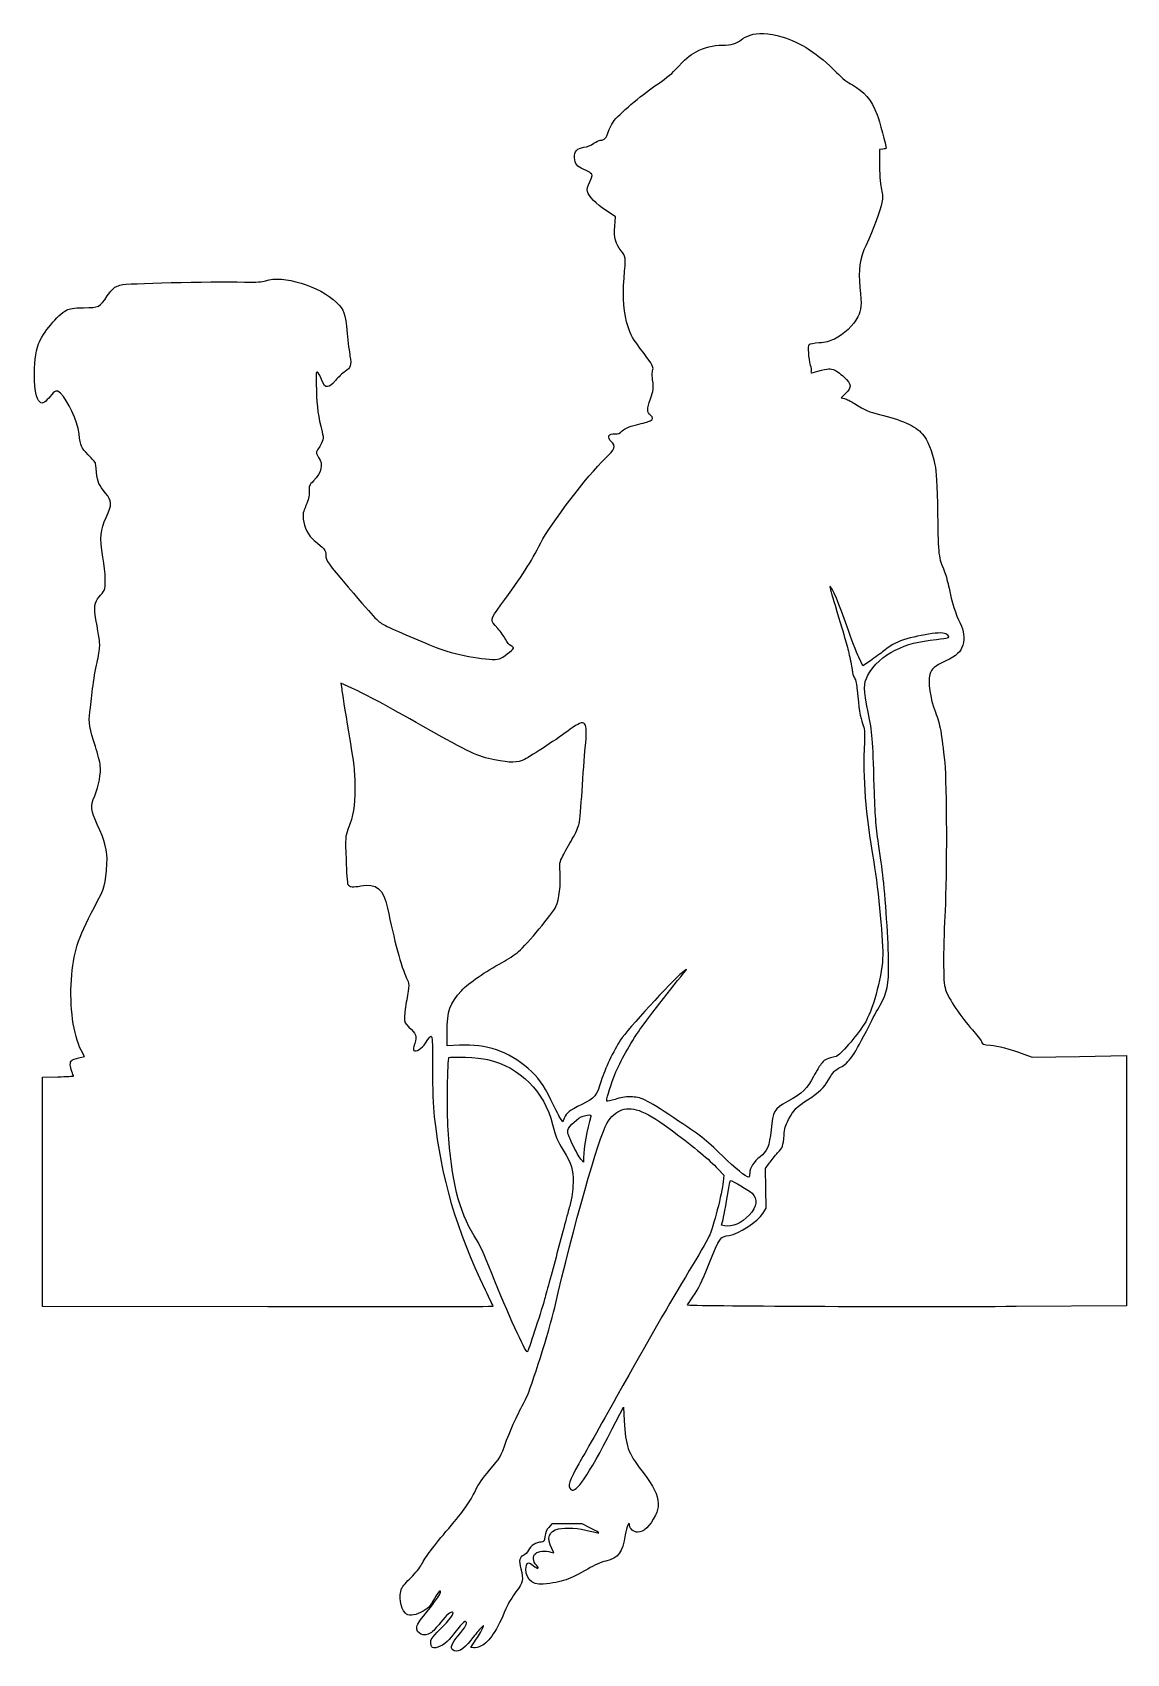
# Model space of a CAD drawing. Header units: centimetres. Extents: x -17.7 to 17.6, y -26.2 to 26.1.
import ezdxf

# ---------------------------------------------------------------- set-up
doc = ezdxf.new("R2010")
doc.units = ezdxf.units.CM
doc.header["$MEASUREMENT"] = 0
doc.layers.add('Layer 1', color=7, linetype='Continuous')

msp = doc.modelspace()

# ---------------------------------------------------------------- linework, layer by layer
at = {"layer": 'Layer 1'}
for points, knots in [([(5.48217, 26.05969), (5.38339, 26.02441), (5.24934, 25.95386), (5.18936, 25.90094), (5.18936, 25.90094), (5.04825, 25.78452), (4.87539, 25.73513), (4.58611, 25.73513), (4.58611, 25.73513), (4.29683, 25.73513), (4.0005, 25.65752), (3.73592, 25.51641), (3.73592, 25.51641), (3.52073, 25.40352), (3.39373, 25.29416), (3.06211, 24.93433), (3.06211, 24.93433), (2.93864, 24.79675), (2.69522, 24.60625), (2.40947, 24.41575), (2.40947, 24.41575), (1.95791, 24.11942), (1.2453, 23.50558), (1.0548, 23.24806), (1.0548, 23.24806), (0.99836, 23.17398), (0.93133, 23.02934), (0.89958, 22.92703), (0.89958, 22.92703), (0.84666, 22.73653), (0.77258, 22.66597), (0.64205, 22.66597), (0.64205, 22.66597), (0.60677, 22.66597), (0.51152, 22.62011), (0.43391, 22.56366), (0.43391, 22.56366), (0.34572, 22.50016), (0.22577, 22.4543), (0.10935, 22.43666), (0.10935, 22.43666), (-0.10584, 22.40844), (-0.19404, 22.30613), (-0.19051, 22.09447), (-0.19051, 22.09447), (-0.18345, 21.9075), (-0.10232, 21.80166), (0.09524, 21.72758), (0.09524, 21.72758), (0.18696, 21.69583), (0.29632, 21.63939), (0.3316, 21.60411), (0.3316, 21.60411), (0.39863, 21.54061), (0.39863, 21.53708), (0.30338, 21.32542), (0.30338, 21.32542), (0.23635, 21.17373), (0.21166, 21.082), (0.2293, 21.00792), (0.2293, 21.00792), (0.26458, 20.8527), (0.50447, 20.60575), (0.83255, 20.39056), (0.83255, 20.39056), (0.83255, 20.39056), (1.13241, 20.193), (1.13241, 20.193), (1.13241, 20.193), (1.13241, 20.193), (1.11124, 19.88608), (1.11124, 19.88608), (1.11124, 19.88608), (1.08302, 19.51214), (1.13593, 19.31811), (1.31938, 19.09233), (1.31938, 19.09233), (1.46755, 18.91241), (1.46755, 18.8983), (1.4111, 18.20686), (1.4111, 18.20686), (1.35818, 17.58597), (1.40052, 17.0568), (1.5381, 16.64053), (1.5381, 16.64053), (1.63688, 16.33714), (1.65099, 16.3195), (2.05668, 15.7727), (2.05668, 15.7727), (2.32479, 15.41287), (2.3636, 15.33878), (2.34243, 15.26117), (2.34243, 15.26117), (2.31068, 15.15181), (2.31068, 15.09536), (2.34596, 14.83431), (2.34596, 14.83431), (2.36713, 14.66498), (2.35654, 14.59089), (2.26129, 14.31573), (2.26129, 14.31573), (2.14487, 13.98059), (2.1484, 13.88181), (2.27187, 13.77951), (2.27187, 13.77951), (2.35301, 13.71248), (2.34243, 13.6384), (2.2507, 13.59959), (2.2507, 13.59959), (2.20484, 13.58195), (2.01081, 13.52551), (1.81678, 13.47612), (1.81678, 13.47612), (1.54161, 13.40556), (1.43931, 13.36323), (1.35464, 13.27856), (1.35464, 13.27856), (1.26645, 13.19389), (1.21706, 13.17273), (1.12181, 13.17978), (1.12181, 13.17978), (0.90309, 13.20095), (0.84664, 13.07747), (1.00539, 12.92931), (1.00539, 12.92931), (1.15708, 12.7882), (1.12533, 12.7), (0.80078, 12.38603), (0.80078, 12.38603), (0.22575, 11.83217), (-0.96311, 10.27289), (-1.27708, 9.66611), (-1.27708, 9.66611), (-1.60869, 9.02405), (-1.86622, 8.62189), (-2.56472, 7.66233), (-2.56472, 7.66233), (-2.93514, 7.15433), (-2.93161, 7.19666), (-2.6635, 6.8968), (-2.6635, 6.8968), (-2.57531, 6.79802), (-2.46594, 6.6428), (-2.42008, 6.55108), (-2.42008, 6.55108), (-2.37069, 6.4523), (-2.29308, 6.36411), (-2.24016, 6.33941), (-2.24016, 6.33941), (-2.18724, 6.31472), (-2.15197, 6.28297), (-2.15902, 6.26533), (-2.15902, 6.26533), (-2.18019, 6.20536), (-2.52238, 5.94077), (-2.60705, 5.91961), (-2.60705, 5.91961), (-2.90691, 5.842), (-3.93349, 6.01839), (-4.56849, 6.25475), (-4.56849, 6.25475), (-5.0271, 6.42761), (-6.03252, 6.858), (-6.29357, 6.99558), (-6.29357, 6.99558), (-6.5511, 7.12964), (-6.54404, 7.12258), (-7.49654, 8.23383), (-7.49654, 8.23383), (-8.15623, 8.99936), (-8.21973, 9.09461), (-8.21973, 9.26747), (-8.21973, 9.26747), (-8.21973, 9.41916), (-8.27617, 9.48972), (-8.60073, 9.74372), (-8.60073, 9.74372), (-8.77712, 9.88483), (-8.92176, 10.17411), (-8.94998, 10.43164), (-8.94998, 10.43164), (-8.96762, 10.59392), (-8.95351, 10.66095), (-8.86179, 10.86908), (-8.86179, 10.86908), (-8.77712, 11.06311), (-8.75243, 11.15836), (-8.75948, 11.31711), (-8.75948, 11.31711), (-8.76654, 11.50761), (-8.75948, 11.52172), (-8.61837, 11.66636), (-8.61837, 11.66636), (-8.35026, 11.938), (-8.29734, 12.192), (-8.45256, 12.4213), (-8.45256, 12.4213), (-8.54428, 12.55536), (-8.54428, 12.55888), (-8.48431, 12.66472), (-8.48431, 12.66472), (-8.28323, 12.99633), (-8.2797, 13.01397), (-8.3432, 13.25386), (-8.3432, 13.25386), (-8.46667, 13.73717), (-8.50548, 14.02997), (-8.52664, 14.60147), (-8.52664, 14.60147), (-8.54428, 15.10241), (-8.54075, 15.19414), (-8.49842, 15.18003), (-8.49842, 15.18003), (-8.4702, 15.17297), (-8.4067, 15.06361), (-8.35731, 14.93661), (-8.35731, 14.93661), (-8.27617, 14.732), (-8.255, 14.71083), (-8.16681, 14.71083), (-8.16681, 14.71083), (-8.08567, 14.71083), (-8.03275, 14.75316), (-7.90928, 14.90486), (-7.90928, 14.90486), (-7.82109, 15.01069), (-7.6835, 15.14122), (-7.59884, 15.19414), (-7.59884, 15.19414), (-7.4154, 15.31056), (-7.38717, 15.39522), (-7.44009, 15.69156), (-7.44009, 15.69156), (-7.46126, 15.8115), (-7.50359, 16.13959), (-7.53181, 16.42181), (-7.53181, 16.42181), (-7.60237, 17.12031), (-7.62, 17.17323), (-7.87753, 17.42723), (-7.87753, 17.42723), (-8.41728, 17.95287), (-9.62378, 18.32681), (-10.16353, 18.12926), (-10.16353, 18.12926), (-10.287, 18.08693), (-10.43164, 18.07634), (-10.84792, 18.0834), (-10.84792, 18.0834), (-11.98386, 18.10809), (-14.68967, 18.04459), (-14.83431, 17.99168), (-14.83431, 17.99168), (-14.87312, 17.97757), (-14.95073, 17.94935), (-15.00364, 17.93171), (-15.00364, 17.93171), (-15.06714, 17.90702), (-15.16592, 17.79765), (-15.27881, 17.63538), (-15.27881, 17.63538), (-15.52223, 17.27202), (-15.54692, 17.26144), (-16.04434, 17.25438), (-16.04434, 17.25438), (-16.38653, 17.24732), (-16.48178, 17.23321), (-16.5982, 17.17324), (-16.5982, 17.17324), (-16.88042, 17.02507), (-17.36373, 16.44299), (-17.49426, 16.08668), (-17.49426, 16.08668), (-17.69534, 15.55046), (-17.67418, 14.40746), (-17.45898, 14.21343), (-17.45898, 14.21343), (-17.39901, 14.16051), (-17.38842, 14.16051), (-17.30729, 14.2099), (-17.30729, 14.2099), (-17.2579, 14.24165), (-17.17676, 14.32632), (-17.12385, 14.39334), (-17.12385, 14.39334), (-16.97216, 14.5909), (-16.90866, 14.61206), (-16.78871, 14.49565), (-16.78871, 14.49565), (-16.54529, 14.26282), (-16.24896, 13.61371), (-16.18899, 13.18684), (-16.18899, 13.18684), (-16.13255, 12.75998), (-16.13255, 12.76351), (-15.89266, 12.50598), (-15.89266, 12.50598), (-15.76566, 12.37192), (-15.66335, 12.25551), (-15.66335, 12.25198), (-15.66335, 12.25198), (-15.66335, 12.24492), (-15.64571, 12.10734), (-15.62807, 11.94506), (-15.62807, 11.94506), (-15.58574, 11.60992), (-15.55399, 11.54289), (-15.33174, 11.27125), (-15.33174, 11.27125), (-15.12007, 11.01725), (-15.12007, 10.91142), (-15.3141, 10.48456), (-15.3141, 10.48456), (-15.5046, 10.07181), (-15.52224, 9.86367), (-15.41641, 9.20398), (-15.41641, 9.20398), (-15.32822, 8.65365), (-15.31763, 8.25501), (-15.38113, 8.12801), (-15.38113, 8.12801), (-15.40582, 8.08215), (-15.47991, 7.9869), (-15.53988, 7.91634), (-15.53988, 7.91634), (-15.69157, 7.74701), (-15.71627, 7.58473), (-15.64571, 7.19315), (-15.64571, 7.19315), (-15.53635, 6.57579), (-15.52224, 6.48759), (-15.52224, 6.32532), (-15.52224, 6.32532), (-15.52224, 6.23713), (-15.56105, 5.99724), (-15.60691, 5.79615), (-15.60691, 5.79615), (-15.6563, 5.59507), (-15.7198, 5.21759), (-15.75155, 4.95654), (-15.75155, 4.95654), (-15.77977, 4.69548), (-15.82211, 4.35682), (-15.83974, 4.20512), (-15.83974, 4.20512), (-15.8856, 3.86645), (-15.85032, 3.65126), (-15.66335, 3.08681), (-15.66335, 3.08681), (-15.58927, 2.86456), (-15.51518, 2.58587), (-15.5046, 2.46945), (-15.5046, 2.46945), (-15.47638, 2.21898), (-15.55046, 1.83092), (-15.68452, 1.49578), (-15.68452, 1.49578), (-15.82563, 1.15006), (-15.81505, 1.01953), (-15.59985, 0.57503), (-15.59985, 0.57503), (-15.34938, 0.05645), (-15.26471, -0.2928), (-15.28941, -0.68439), (-15.28941, -0.68439), (-15.33174, -1.38995), (-15.34585, -1.43228), (-15.6951, -2.09903), (-15.6951, -2.09903), (-16.24543, -3.15031), (-16.37243, -3.54895), (-16.43593, -4.445), (-16.43593, -4.445), (-16.49943, -5.29167), (-16.37243, -6.22653), (-16.12549, -6.70983), (-16.12549, -6.70983), (-16.12549, -6.70983), (-16.01613, -6.92502), (-16.01613, -6.92502), (-16.01613, -6.92502), (-16.01613, -6.92502), (-16.19957, -6.96735), (-16.19957, -6.96735), (-16.19957, -6.96735), (-16.29835, -6.98852), (-16.40418, -7.02027), (-16.42888, -7.04496), (-16.42888, -7.04496), (-16.48885, -7.09435), (-16.48885, -7.24604), (-16.42182, -7.40127), (-16.42182, -7.40127), (-16.3936, -7.47183), (-16.3689, -7.53885), (-16.3689, -7.54591), (-16.3689, -7.54591), (-16.3689, -7.55649), (-16.59468, -7.5706), (-16.86984, -7.57413), (-16.86984, -7.57413), (-16.86984, -7.57413), (-17.37431, -7.58471), (-17.37431, -7.58471), (-17.37431, -7.58471), (-17.37431, -7.58471), (-17.37431, -11.28888), (-17.37431, -11.28888), (-17.37431, -11.28888), (-17.37431, -11.28888), (-17.37431, -14.99305), (-17.37431, -14.99305), (-17.37431, -14.99305), (-17.37431, -14.99305), (-10.0965, -15.00363), (-10.0965, -15.00363), (-10.0965, -15.00363), (-6.096, -15.00716), (-2.82222, -15.00363), (-2.82222, -14.99305), (-2.82222, -14.99305), (-2.82222, -14.98247), (-2.93511, -14.74258), (-3.07269, -14.45683), (-3.07269, -14.45683), (-4.02166, -12.47069), (-4.49438, -10.86908), (-4.71663, -8.87236), (-4.71663, -8.87236), (-4.75896, -8.48078), (-4.7766, -8.02217), (-4.7766, -7.25664), (-4.7766, -7.25664), (-4.78013, -6.07483), (-4.76249, -6.14186), (-4.99885, -6.48406), (-4.99885, -6.48406), (-5.12232, -6.66398), (-5.31282, -6.78392), (-5.37279, -6.72395), (-5.37279, -6.72395), (-5.39748, -6.69926), (-5.39043, -6.6287), (-5.3481, -6.49464), (-5.3481, -6.49464), (-5.27402, -6.26533), (-5.30577, -6.1842), (-5.53507, -5.969), (-5.53507, -5.969), (-5.66913, -5.84553), (-5.67971, -5.82436), (-5.67971, -5.64444), (-5.67971, -5.64444), (-5.67971, -5.53861), (-5.64796, -5.28813), (-5.60915, -5.09058), (-5.60915, -5.09058), (-5.52096, -4.62844), (-5.52096, -4.56494), (-5.62326, -4.36386), (-5.62326, -4.36386), (-5.7679, -4.08164), (-6.02895, -3.11503), (-6.22651, -2.13078), (-6.22651, -2.13078), (-6.34998, -1.51342), (-6.5934, -1.30881), (-7.08729, -1.41111), (-7.08729, -1.41111), (-7.33071, -1.4605), (-7.46829, -1.44639), (-7.51062, -1.36172), (-7.51062, -1.36172), (-7.52826, -1.32997), (-7.55295, -0.97014), (-7.56706, -0.56444), (-7.56706, -0.56444), (-7.59175, 0.16581), (-7.59175, 0.17992), (-7.50709, 0.4057), (-7.50709, 0.4057), (-7.32365, 0.89253), (-7.28484, 1.12184), (-7.28484, 1.76389), (-7.28484, 1.76389), (-7.28837, 2.32481), (-7.29895, 2.44122), (-7.48592, 3.56306), (-7.48592, 3.56306), (-7.59528, 4.22275), (-7.69759, 4.84717), (-7.70817, 4.94948), (-7.70817, 4.94948), (-7.70817, 4.94948), (-7.73286, 5.13292), (-7.73286, 5.13292), (-7.73286, 5.13292), (-7.73286, 5.13292), (-7.38361, 4.97417), (-7.38361, 4.97417), (-7.38361, 4.97417), (-6.88267, 4.74134), (-6.29705, 4.42736), (-5.07997, 3.73945), (-5.07997, 3.73945), (-3.52775, 2.86103), (-3.34783, 2.77637), (-2.76928, 2.65995), (-2.76928, 2.65995), (-2.25775, 2.55412), (-2.02139, 2.55764), (-1.79914, 2.67406), (-1.79914, 2.67406), (-1.56983, 2.794), (-0.69847, 3.3655), (-0.32453, 3.6442), (-0.32453, 3.6442), (0.17994, 4.01814), (0.24344, 3.94053), (0.15878, 3.05153), (0.15878, 3.05153), (0.13056, 2.76931), (0.0847, 2.14489), (0.05295, 1.65806), (0.05295, 1.65806), (0.02473, 1.17475), (-0.01761, 0.6985), (-0.03877, 0.59973), (-0.03877, 0.59973), (-0.05641, 0.50095), (-0.15519, 0.28576), (-0.26102, 0.10584), (-0.26102, 0.10584), (-0.36685, -0.06702), (-0.50091, -0.31397), (-0.56441, -0.43744), (-0.56441, -0.43744), (-0.67377, -0.65969), (-0.6773, -0.67733), (-0.65613, -0.97013), (-0.65613, -0.97013), (-0.62438, -1.35819), (-0.68435, -1.85207), (-0.79019, -2.08138), (-0.79019, -2.08138), (-0.89602, -2.30363), (-1.71447, -3.29141), (-1.99669, -3.5313), (-1.99669, -3.5313), (-2.10958, -3.63008), (-2.34594, -3.78883), (-2.52233, -3.88055), (-2.52233, -3.88055), (-3.06561, -4.17336), (-3.60536, -4.54377), (-3.83819, -4.79424), (-3.83819, -4.79424), (-4.21566, -5.19641), (-4.30386, -5.45041), (-4.30386, -6.12774), (-4.30386, -6.12774), (-4.30386, -6.12774), (-4.30386, -6.57224), (-4.30386, -6.57224), (-4.30386, -6.57224), (-4.30386, -6.57224), (-3.90169, -6.5546), (-3.90169, -6.5546), (-3.90169, -6.5546), (-3.03386, -6.51227), (-2.32477, -6.75216), (-1.68625, -7.30954), (-1.68625, -7.30954), (-1.35111, -7.59882), (-1.19236, -7.81754), (-0.95247, -8.31496), (-0.95247, -8.31496), (-0.83958, -8.55485), (-0.70553, -8.81238), (-0.65966, -8.88999), (-0.65966, -8.88999), (-0.65966, -8.88999), (-0.57147, -9.02757), (-0.57147, -9.02757), (-0.57147, -9.02757), (-0.57147, -9.02757), (-0.51855, -8.90763), (-0.51855, -8.90763), (-0.51855, -8.90763), (-0.44799, -8.73477), (-0.3598, -8.66774), (0.04589, -8.46666), (0.04589, -8.46666), (0.47275, -8.25852), (0.51861, -8.20208), (0.67383, -7.70113), (0.67383, -7.70113), (0.78672, -7.33071), (1.07247, -6.73099), (1.29825, -6.38527), (1.29825, -6.38527), (1.52403, -6.03955), (2.92103, -4.51555), (3.2985, -4.2051), (3.2985, -4.2051), (3.39728, -4.12396), (3.45019, -4.09221), (3.41844, -4.12749), (3.41844, -4.12749), (2.99863, -4.62491), (2.08494, -5.80671), (1.87327, -6.12068), (1.87327, -6.12068), (1.53813, -6.61457), (1.24533, -7.15785), (1.08305, -7.58471), (1.08305, -7.58471), (0.93488, -7.96218), (0.82905, -8.33613), (0.85727, -8.36435), (0.85727, -8.36435), (0.86785, -8.37493), (0.98427, -8.35024), (1.11833, -8.30438), (1.11833, -8.30438), (1.29119, -8.24441), (1.4323, -8.21971), (1.6228, -8.22324), (1.6228, -8.22324), (1.95441, -8.22324), (2.09199, -8.29027), (3.01627, -8.90057), (3.01627, -8.90057), (3.89821, -9.48265), (4.02521, -9.5779), (4.58613, -10.12824), (4.58613, -10.12824), (5.00241, -10.53393), (5.34813, -10.81263), (5.43985, -10.81263), (5.43985, -10.81263), (5.45396, -10.81263), (5.46807, -10.75266), (5.46807, -10.67857), (5.46807, -10.67857), (5.46807, -10.51982), (5.60213, -10.31168), (5.80321, -10.15646), (5.80321, -10.15646), (6.03604, -9.98007), (6.1066, -9.80721), (6.15599, -9.29215), (6.15599, -9.29215), (6.21949, -8.67126), (6.24418, -8.6254), (6.68868, -8.37493), (6.68868, -8.37493), (7.17551, -8.09976), (7.32368, -7.95865), (7.52829, -7.56707), (7.52829, -7.56707), (7.62354, -7.38715), (7.74701, -7.1896), (7.80346, -7.12257), (7.80346, -7.12257), (7.90224, -7.01321), (7.96221, -6.98499), (8.26207, -6.91796), (8.26207, -6.91796), (8.3679, -6.89327), (8.91824, -6.26179), (9.16518, -5.88079), (9.16518, -5.88079), (9.42976, -5.46804), (9.7261, -4.41323), (9.76137, -3.75707), (9.76137, -3.75707), (9.78606, -3.25965), (9.63084, -1.56632), (9.47209, -0.63499), (9.47209, -0.63499), (9.19692, 0.98426), (9.11931, 2.00379), (9.17223, 3.22793), (9.17223, 3.22793), (9.18634, 3.58424), (9.17929, 3.65832), (9.11579, 3.82765), (9.11579, 3.82765), (9.04171, 4.01815), (8.98879, 4.34271), (8.9394, 4.90362), (8.9394, 4.90362), (8.92529, 5.06943), (8.89001, 5.23523), (8.85121, 5.30931), (8.85121, 5.30931), (8.8124, 5.37634), (8.78418, 5.46806), (8.78418, 5.51392), (8.78418, 5.51392), (8.78418, 5.55978), (8.74537, 5.76439), (8.69951, 5.97253), (8.69951, 5.97253), (8.61484, 6.34647), (8.57251, 6.48759), (8.22326, 7.65175), (8.22326, 7.65175), (8.12095, 7.97983), (8.04687, 8.25147), (8.05393, 8.25853), (8.05393, 8.25853), (8.09626, 8.30086), (8.3926, 7.61647), (8.60779, 6.985), (8.60779, 6.985), (8.74537, 6.57931), (8.91823, 6.12069), (8.98879, 5.969), (8.98879, 5.969), (8.98879, 5.969), (9.11932, 5.69383), (9.11932, 5.69383), (9.11932, 5.69383), (9.11932, 5.69383), (9.36626, 5.85964), (9.36626, 5.85964), (9.36626, 5.85964), (9.50384, 5.95136), (9.69787, 6.096), (9.8037, 6.18067), (9.8037, 6.18067), (9.90953, 6.26886), (10.07534, 6.37823), (10.17412, 6.42761), (10.17412, 6.42761), (10.53748, 6.61105), (11.51115, 6.80508), (11.76162, 6.74158), (11.76162, 6.74158), (11.81101, 6.731), (11.86745, 6.68866), (11.88509, 6.65339), (11.88509, 6.65339), (11.92037, 6.59342), (11.89215, 6.58636), (11.50409, 6.54756), (11.50409, 6.54756), (10.92201, 6.48759), (10.55159, 6.39234), (10.16706, 6.20184), (10.16706, 6.20184), (9.77548, 6.01134), (9.4615, 5.72206), (9.28512, 5.39045), (9.28512, 5.39045), (9.13695, 5.10823), (9.13695, 4.95653), (9.2957, 4.19453), (9.2957, 4.19453), (9.43328, 3.52425), (9.44387, 3.36903), (9.48973, 1.79917), (9.48973, 1.79917), (9.51795, 0.84314), (9.53912, 0.55739), (9.62731, -0.05291), (9.62731, -0.05291), (9.68375, -0.45155), (9.75078, -0.9031), (9.76842, -1.05833), (9.76842, -1.05833), (9.84603, -1.65452), (9.95539, -3.30552), (9.95539, -3.88055), (9.95539, -3.88055), (9.95892, -4.61433), (9.906, -4.8648), (9.68022, -5.25991), (9.68022, -5.25991), (9.59203, -5.4116), (9.42975, -5.71147), (9.32391, -5.92666), (9.32391, -5.92666), (8.84413, -6.87563), (8.67127, -7.12963), (8.39963, -7.26722), (8.39963, -7.26722), (8.20913, -7.36247), (8.16327, -7.41186), (8.0151, -7.67291), (8.0151, -7.67291), (7.87752, -7.91985), (7.71524, -8.07508), (7.33777, -8.31497), (7.33777, -8.31497), (6.98146, -8.54428), (6.8968, -8.63247), (6.72394, -8.95703), (6.72394, -8.95703), (6.61811, -9.15459), (6.58988, -9.24984), (6.57577, -9.45092), (6.57577, -9.45092), (6.54755, -9.81781), (6.53696, -9.84956), (6.37116, -10.02948), (6.37116, -10.02948), (6.29002, -10.1212), (6.16655, -10.2729), (6.09952, -10.36815), (6.09952, -10.36815), (6.09952, -10.36815), (5.97958, -10.54101), (5.97958, -10.54101), (5.97958, -10.54101), (5.97958, -10.54101), (5.99016, -11.17954), (5.99016, -11.17954), (5.99016, -11.17954), (5.99016, -11.17954), (6.00074, -11.81807), (6.00074, -11.81807), (6.00074, -11.81807), (6.00074, -11.81807), (5.89491, -11.98388), (5.89491, -11.98388), (5.89491, -11.98388), (5.72558, -12.25199), (5.1188, -12.6471), (4.8013, -12.69649), (4.8013, -12.69649), (4.50849, -12.74235), (4.50497, -12.74588), (4.16277, -13.5996), (4.16277, -13.5996), (3.90171, -14.24871), (3.8488, -14.35807), (3.63008, -14.6791), (3.63008, -14.6791), (3.53483, -14.81668), (3.45722, -14.93663), (3.45722, -14.94721), (3.45722, -14.94721), (3.45722, -14.98602), (10.63625, -15.01777), (14.07583, -14.99307), (14.07583, -14.99307), (14.07583, -14.99307), (17.63889, -14.96838), (17.63889, -14.96838), (17.63889, -14.96838), (17.63889, -14.96838), (17.63889, -10.92907), (17.63889, -10.92907), (17.63889, -10.92907), (17.63889, -10.92907), (17.63889, -6.88976), (17.63889, -6.88976), (17.63889, -6.88976), (17.63889, -6.88976), (16.11489, -6.91445), (16.11489, -6.91445), (16.11489, -6.91445), (16.11489, -6.91445), (14.58736, -6.93914), (14.58736, -6.93914), (14.58736, -6.93914), (14.58736, -6.93914), (14.32278, -6.84389), (14.32278, -6.84389), (14.32278, -6.84389), (13.83595, -6.66397), (13.49728, -6.57578), (13.23975, -6.55461), (13.23975, -6.55461), (13.00339, -6.53697), (12.98222, -6.52639), (12.95047, -6.43819), (12.95047, -6.43819), (12.93283, -6.38175), (12.79878, -6.21241), (12.65766, -6.05719), (12.65766, -6.05719), (12.30488, -5.67266), (11.87449, -5.03061), (11.79335, -4.7625), (11.79335, -4.7625), (11.74043, -4.58611), (11.72985, -4.42736), (11.72985, -3.77472), (11.72985, -3.77472), (11.72985, -3.34786), (11.75102, -2.64583), (11.77571, -2.21544), (11.77571, -2.21544), (11.83921, -1.06538), (11.83215, 1.87678), (11.76513, 2.56117), (11.76513, 2.56117), (11.66635, 3.52778), (11.61696, 3.79589), (11.46527, 4.19453), (11.46527, 4.19453), (11.29241, 4.65314), (11.2148, 5.17878), (11.28535, 5.41161), (11.28535, 5.41161), (11.34179, 5.60564), (11.42646, 5.67972), (11.80041, 5.85258), (11.80041, 5.85258), (12.14613, 6.01486), (12.28724, 6.14539), (12.34722, 6.36058), (12.34722, 6.36058), (12.41425, 6.60752), (12.38955, 6.81214), (12.26255, 7.06614), (12.26255, 7.06614), (12.12497, 7.34131), (11.98738, 7.7717), (11.90624, 8.20208), (11.90624, 8.20208), (11.87449, 8.36789), (11.80746, 8.60425), (11.75807, 8.73125), (11.75807, 8.73125), (11.55699, 9.23925), (11.56051, 9.19692), (11.53582, 10.58333), (11.53582, 10.58333), (11.51465, 11.60639), (11.49701, 11.95211), (11.45115, 12.18847), (11.45115, 12.18847), (11.36296, 12.61533), (11.20421, 12.99986), (11.04193, 13.1833), (11.04193, 13.1833), (10.81615, 13.44083), (10.35754, 13.64897), (9.65551, 13.81124), (9.65551, 13.81124), (9.3239, 13.88885), (9.18632, 13.9453), (8.8547, 14.16049), (8.8547, 14.16049), (8.73476, 14.2381), (8.59012, 14.31218), (8.53014, 14.32277), (8.53014, 14.32277), (8.53014, 14.32277), (8.42431, 14.34746), (8.42431, 14.34746), (8.42431, 14.34746), (8.42431, 14.34746), (8.56895, 14.49563), (8.56895, 14.49563), (8.56895, 14.49563), (8.77003, 14.70024), (8.76298, 14.77785), (8.50898, 15.02127), (8.50898, 15.02127), (8.38198, 15.13769), (8.24792, 15.23294), (8.16326, 15.25763), (8.16326, 15.25763), (8.02215, 15.29996), (7.96218, 15.29291), (7.51768, 15.16591), (7.51768, 15.16591), (7.44712, 15.14474), (7.43654, 15.1518), (7.45418, 15.19766), (7.45418, 15.19766), (7.46476, 15.22941), (7.45418, 15.32113), (7.42596, 15.4058), (7.42596, 15.4058), (7.35893, 15.61394), (7.33424, 16.02316), (7.38715, 16.06197), (7.38715, 16.06197), (7.40832, 16.07961), (7.55296, 16.1043), (7.70818, 16.11841), (7.70818, 16.11841), (7.91632, 16.13252), (8.04685, 16.1678), (8.20207, 16.24541), (8.20207, 16.24541), (8.50899, 16.39358), (8.82649, 16.69344), (8.95701, 16.95802), (8.95701, 16.95802), (9.08048, 17.20144), (9.08754, 17.31433), (9.02757, 17.91405), (9.02757, 17.91405), (8.97113, 18.47497), (9.02404, 18.84891), (9.22513, 19.2793), (9.22513, 19.2793), (9.45796, 19.78024), (9.69432, 20.41524), (9.73666, 20.65161), (9.73666, 20.65161), (9.76841, 20.82094), (9.76488, 20.90561), (9.72255, 21.06789), (9.72255, 21.06789), (9.6908, 21.19842), (9.66611, 21.47358), (9.66258, 21.81931), (9.66258, 21.81931), (9.66258, 21.81931), (9.65552, 22.36612), (9.65552, 22.36612), (9.65552, 22.36612), (9.65552, 22.36612), (9.76488, 22.3767), (9.76488, 22.3767), (9.76488, 22.3767), (9.82838, 22.38376), (9.87777, 22.39434), (9.87777, 22.40492), (9.87777, 22.40492), (9.87777, 22.47548), (9.64846, 23.31156), (9.58144, 23.48795), (9.58144, 23.48795), (9.398, 23.96773), (9.15811, 24.25701), (8.78416, 24.44751), (8.78416, 24.44751), (8.62894, 24.52865), (8.46666, 24.65565), (8.27263, 24.8532), (8.27263, 24.8532), (7.69055, 25.44587), (7.10846, 25.82687), (6.50874, 25.99973), (6.50874, 25.99973), (6.07835, 26.1232), (5.71852, 26.14437), (5.48216, 26.0597), (5.48216, 26.0597), (5.48216, 26.0597), (5.48217, 26.05969), (5.48217, 26.05969)], [0, 0, 0, 0, 0.00378788, 0.00378788, 0.00378788, 0.00378788, 0.00757576, 0.00757576, 0.00757576, 0.00757576, 0.01136364, 0.01136364, 0.01136364, 0.01136364, 0.01515152, 0.01515152, 0.01515152, 0.01515152, 0.01893939, 0.01893939, 0.01893939, 0.01893939, 0.02272727, 0.02272727, 0.02272727, 0.02272727, 0.02651515, 0.02651515, 0.02651515, 0.02651515, 0.03030303, 0.03030303, 0.03030303, 0.03030303, 0.03409091, 0.03409091, 0.03409091, 0.03409091, 0.03787879, 0.03787879, 0.03787879, 0.03787879, 0.04166667, 0.04166667, 0.04166667, 0.04166667, 0.04545455, 0.04545455, 0.04545455, 0.04545455, 0.04924242, 0.04924242, 0.04924242, 0.04924242, 0.0530303, 0.0530303, 0.0530303, 0.0530303, 0.05681818, 0.05681818, 0.05681818, 0.05681818, 0.06060606, 0.06060606, 0.06060606, 0.06060606, 0.06439394, 0.06439394, 0.06439394, 0.06439394, 0.06818182, 0.06818182, 0.06818182, 0.06818182, 0.0719697, 0.0719697, 0.0719697, 0.0719697, 0.07575758, 0.07575758, 0.07575758, 0.07575758, 0.07954545, 0.07954545, 0.07954545, 0.07954545, 0.08333333, 0.08333333, 0.08333333, 0.08333333, 0.08712121, 0.08712121, 0.08712121, 0.08712121, 0.09090909, 0.09090909, 0.09090909, 0.09090909, 0.09469697, 0.09469697, 0.09469697, 0.09469697, 0.09848485, 0.09848485, 0.09848485, 0.09848485, 0.10227273, 0.10227273, 0.10227273, 0.10227273, 0.10606061, 0.10606061, 0.10606061, 0.10606061, 0.10984848, 0.10984848, 0.10984848, 0.10984848, 0.11363636, 0.11363636, 0.11363636, 0.11363636, 0.11742424, 0.11742424, 0.11742424, 0.11742424, 0.12121212, 0.12121212, 0.12121212, 0.12121212, 0.125, 0.125, 0.125, 0.125, 0.12878788, 0.12878788, 0.12878788, 0.12878788, 0.13257576, 0.13257576, 0.13257576, 0.13257576, 0.13636364, 0.13636364, 0.13636364, 0.13636364, 0.14015152, 0.14015152, 0.14015152, 0.14015152, 0.14393939, 0.14393939, 0.14393939, 0.14393939, 0.14772727, 0.14772727, 0.14772727, 0.14772727, 0.15151515, 0.15151515, 0.15151515, 0.15151515, 0.15530303, 0.15530303, 0.15530303, 0.15530303, 0.15909091, 0.15909091, 0.15909091, 0.15909091, 0.16287879, 0.16287879, 0.16287879, 0.16287879, 0.16666667, 0.16666667, 0.16666667, 0.16666667, 0.17045455, 0.17045455, 0.17045455, 0.17045455, 0.17424242, 0.17424242, 0.17424242, 0.17424242, 0.1780303, 0.1780303, 0.1780303, 0.1780303, 0.18181818, 0.18181818, 0.18181818, 0.18181818, 0.18560606, 0.18560606, 0.18560606, 0.18560606, 0.18939394, 0.18939394, 0.18939394, 0.18939394, 0.19318182, 0.19318182, 0.19318182, 0.19318182, 0.1969697, 0.1969697, 0.1969697, 0.1969697, 0.20075758, 0.20075758, 0.20075758, 0.20075758, 0.20454545, 0.20454545, 0.20454545, 0.20454545, 0.20833333, 0.20833333, 0.20833333, 0.20833333, 0.21212121, 0.21212121, 0.21212121, 0.21212121, 0.21590909, 0.21590909, 0.21590909, 0.21590909, 0.21969697, 0.21969697, 0.21969697, 0.21969697, 0.22348485, 0.22348485, 0.22348485, 0.22348485, 0.22727273, 0.22727273, 0.22727273, 0.22727273, 0.23106061, 0.23106061, 0.23106061, 0.23106061, 0.23484848, 0.23484848, 0.23484848, 0.23484848, 0.23863636, 0.23863636, 0.23863636, 0.23863636, 0.24242424, 0.24242424, 0.24242424, 0.24242424, 0.24621212, 0.24621212, 0.24621212, 0.24621212, 0.25, 0.25, 0.25, 0.25, 0.25378788, 0.25378788, 0.25378788, 0.25378788, 0.25757576, 0.25757576, 0.25757576, 0.25757576, 0.26136364, 0.26136364, 0.26136364, 0.26136364, 0.26515152, 0.26515152, 0.26515152, 0.26515152, 0.26893939, 0.26893939, 0.26893939, 0.26893939, 0.27272727, 0.27272727, 0.27272727, 0.27272727, 0.27651515, 0.27651515, 0.27651515, 0.27651515, 0.28030303, 0.28030303, 0.28030303, 0.28030303, 0.28409091, 0.28409091, 0.28409091, 0.28409091, 0.28787879, 0.28787879, 0.28787879, 0.28787879, 0.29166667, 0.29166667, 0.29166667, 0.29166667, 0.29545455, 0.29545455, 0.29545455, 0.29545455, 0.29924242, 0.29924242, 0.29924242, 0.29924242, 0.3030303, 0.3030303, 0.3030303, 0.3030303, 0.30681818, 0.30681818, 0.30681818, 0.30681818, 0.31060606, 0.31060606, 0.31060606, 0.31060606, 0.31439394, 0.31439394, 0.31439394, 0.31439394, 0.31818182, 0.31818182, 0.31818182, 0.31818182, 0.3219697, 0.3219697, 0.3219697, 0.3219697, 0.32575758, 0.32575758, 0.32575758, 0.32575758, 0.32954545, 0.32954545, 0.32954545, 0.32954545, 0.33333333, 0.33333333, 0.33333333, 0.33333333, 0.33712121, 0.33712121, 0.33712121, 0.33712121, 0.34090909, 0.34090909, 0.34090909, 0.34090909, 0.34469697, 0.34469697, 0.34469697, 0.34469697, 0.34848485, 0.34848485, 0.34848485, 0.34848485, 0.35227273, 0.35227273, 0.35227273, 0.35227273, 0.35606061, 0.35606061, 0.35606061, 0.35606061, 0.35984848, 0.35984848, 0.35984848, 0.35984848, 0.36363636, 0.36363636, 0.36363636, 0.36363636, 0.36742424, 0.36742424, 0.36742424, 0.36742424, 0.37121212, 0.37121212, 0.37121212, 0.37121212, 0.375, 0.375, 0.375, 0.375, 0.37878788, 0.37878788, 0.37878788, 0.37878788, 0.38257576, 0.38257576, 0.38257576, 0.38257576, 0.38636364, 0.38636364, 0.38636364, 0.38636364, 0.39015152, 0.39015152, 0.39015152, 0.39015152, 0.39393939, 0.39393939, 0.39393939, 0.39393939, 0.39772727, 0.39772727, 0.39772727, 0.39772727, 0.40151515, 0.40151515, 0.40151515, 0.40151515, 0.40530303, 0.40530303, 0.40530303, 0.40530303, 0.40909091, 0.40909091, 0.40909091, 0.40909091, 0.41287879, 0.41287879, 0.41287879, 0.41287879, 0.41666667, 0.41666667, 0.41666667, 0.41666667, 0.42045455, 0.42045455, 0.42045455, 0.42045455, 0.42424242, 0.42424242, 0.42424242, 0.42424242, 0.4280303, 0.4280303, 0.4280303, 0.4280303, 0.43181818, 0.43181818, 0.43181818, 0.43181818, 0.43560606, 0.43560606, 0.43560606, 0.43560606, 0.43939394, 0.43939394, 0.43939394, 0.43939394, 0.44318182, 0.44318182, 0.44318182, 0.44318182, 0.4469697, 0.4469697, 0.4469697, 0.4469697, 0.45075758, 0.45075758, 0.45075758, 0.45075758, 0.45454545, 0.45454545, 0.45454545, 0.45454545, 0.45833333, 0.45833333, 0.45833333, 0.45833333, 0.46212121, 0.46212121, 0.46212121, 0.46212121, 0.46590909, 0.46590909, 0.46590909, 0.46590909, 0.46969697, 0.46969697, 0.46969697, 0.46969697, 0.47348485, 0.47348485, 0.47348485, 0.47348485, 0.47727273, 0.47727273, 0.47727273, 0.47727273, 0.48106061, 0.48106061, 0.48106061, 0.48106061, 0.48484848, 0.48484848, 0.48484848, 0.48484848, 0.48863636, 0.48863636, 0.48863636, 0.48863636, 0.49242424, 0.49242424, 0.49242424, 0.49242424, 0.49621212, 0.49621212, 0.49621212, 0.49621212, 0.5, 0.5, 0.5, 0.5, 0.50378788, 0.50378788, 0.50378788, 0.50378788, 0.50757576, 0.50757576, 0.50757576, 0.50757576, 0.51136364, 0.51136364, 0.51136364, 0.51136364, 0.51515152, 0.51515152, 0.51515152, 0.51515152, 0.51893939, 0.51893939, 0.51893939, 0.51893939, 0.52272727, 0.52272727, 0.52272727, 0.52272727, 0.52651515, 0.52651515, 0.52651515, 0.52651515, 0.53030303, 0.53030303, 0.53030303, 0.53030303, 0.53409091, 0.53409091, 0.53409091, 0.53409091, 0.53787879, 0.53787879, 0.53787879, 0.53787879, 0.54166667, 0.54166667, 0.54166667, 0.54166667, 0.54545455, 0.54545455, 0.54545455, 0.54545455, 0.54924242, 0.54924242, 0.54924242, 0.54924242, 0.5530303, 0.5530303, 0.5530303, 0.5530303, 0.55681818, 0.55681818, 0.55681818, 0.55681818, 0.56060606, 0.56060606, 0.56060606, 0.56060606, 0.56439394, 0.56439394, 0.56439394, 0.56439394, 0.56818182, 0.56818182, 0.56818182, 0.56818182, 0.5719697, 0.5719697, 0.5719697, 0.5719697, 0.57575758, 0.57575758, 0.57575758, 0.57575758, 0.57954545, 0.57954545, 0.57954545, 0.57954545, 0.58333333, 0.58333333, 0.58333333, 0.58333333, 0.58712121, 0.58712121, 0.58712121, 0.58712121, 0.59090909, 0.59090909, 0.59090909, 0.59090909, 0.59469697, 0.59469697, 0.59469697, 0.59469697, 0.59848485, 0.59848485, 0.59848485, 0.59848485, 0.60227273, 0.60227273, 0.60227273, 0.60227273, 0.60606061, 0.60606061, 0.60606061, 0.60606061, 0.60984848, 0.60984848, 0.60984848, 0.60984848, 0.61363636, 0.61363636, 0.61363636, 0.61363636, 0.61742424, 0.61742424, 0.61742424, 0.61742424, 0.62121212, 0.62121212, 0.62121212, 0.62121212, 0.625, 0.625, 0.625, 0.625, 0.62878788, 0.62878788, 0.62878788, 0.62878788, 0.63257576, 0.63257576, 0.63257576, 0.63257576, 0.63636364, 0.63636364, 0.63636364, 0.63636364, 0.64015152, 0.64015152, 0.64015152, 0.64015152, 0.64393939, 0.64393939, 0.64393939, 0.64393939, 0.64772727, 0.64772727, 0.64772727, 0.64772727, 0.65151515, 0.65151515, 0.65151515, 0.65151515, 0.65530303, 0.65530303, 0.65530303, 0.65530303, 0.65909091, 0.65909091, 0.65909091, 0.65909091, 0.66287879, 0.66287879, 0.66287879, 0.66287879, 0.66666667, 0.66666667, 0.66666667, 0.66666667, 0.67045455, 0.67045455, 0.67045455, 0.67045455, 0.67424242, 0.67424242, 0.67424242, 0.67424242, 0.6780303, 0.6780303, 0.6780303, 0.6780303, 0.68181818, 0.68181818, 0.68181818, 0.68181818, 0.68560606, 0.68560606, 0.68560606, 0.68560606, 0.68939394, 0.68939394, 0.68939394, 0.68939394, 0.69318182, 0.69318182, 0.69318182, 0.69318182, 0.6969697, 0.6969697, 0.6969697, 0.6969697, 0.70075758, 0.70075758, 0.70075758, 0.70075758, 0.70454545, 0.70454545, 0.70454545, 0.70454545, 0.70833333, 0.70833333, 0.70833333, 0.70833333, 0.71212121, 0.71212121, 0.71212121, 0.71212121, 0.71590909, 0.71590909, 0.71590909, 0.71590909, 0.71969697, 0.71969697, 0.71969697, 0.71969697, 0.72348485, 0.72348485, 0.72348485, 0.72348485, 0.72727273, 0.72727273, 0.72727273, 0.72727273, 0.73106061, 0.73106061, 0.73106061, 0.73106061, 0.73484848, 0.73484848, 0.73484848, 0.73484848, 0.73863636, 0.73863636, 0.73863636, 0.73863636, 0.74242424, 0.74242424, 0.74242424, 0.74242424, 0.74621212, 0.74621212, 0.74621212, 0.74621212, 0.75, 0.75, 0.75, 0.75, 0.75378788, 0.75378788, 0.75378788, 0.75378788, 0.75757576, 0.75757576, 0.75757576, 0.75757576, 0.76136364, 0.76136364, 0.76136364, 0.76136364, 0.76515152, 0.76515152, 0.76515152, 0.76515152, 0.76893939, 0.76893939, 0.76893939, 0.76893939, 0.77272727, 0.77272727, 0.77272727, 0.77272727, 0.77651515, 0.77651515, 0.77651515, 0.77651515, 0.78030303, 0.78030303, 0.78030303, 0.78030303, 0.78409091, 0.78409091, 0.78409091, 0.78409091, 0.78787879, 0.78787879, 0.78787879, 0.78787879, 0.79166667, 0.79166667, 0.79166667, 0.79166667, 0.79545455, 0.79545455, 0.79545455, 0.79545455, 0.79924242, 0.79924242, 0.79924242, 0.79924242, 0.8030303, 0.8030303, 0.8030303, 0.8030303, 0.80681818, 0.80681818, 0.80681818, 0.80681818, 0.81060606, 0.81060606, 0.81060606, 0.81060606, 0.81439394, 0.81439394, 0.81439394, 0.81439394, 0.81818182, 0.81818182, 0.81818182, 0.81818182, 0.8219697, 0.8219697, 0.8219697, 0.8219697, 0.82575758, 0.82575758, 0.82575758, 0.82575758, 0.82954545, 0.82954545, 0.82954545, 0.82954545, 0.83333333, 0.83333333, 0.83333333, 0.83333333, 0.83712121, 0.83712121, 0.83712121, 0.83712121, 0.84090909, 0.84090909, 0.84090909, 0.84090909, 0.84469697, 0.84469697, 0.84469697, 0.84469697, 0.84848485, 0.84848485, 0.84848485, 0.84848485, 0.85227273, 0.85227273, 0.85227273, 0.85227273, 0.85606061, 0.85606061, 0.85606061, 0.85606061, 0.85984848, 0.85984848, 0.85984848, 0.85984848, 0.86363636, 0.86363636, 0.86363636, 0.86363636, 0.86742424, 0.86742424, 0.86742424, 0.86742424, 0.87121212, 0.87121212, 0.87121212, 0.87121212, 0.875, 0.875, 0.875, 0.875, 0.87878788, 0.87878788, 0.87878788, 0.87878788, 0.88257576, 0.88257576, 0.88257576, 0.88257576, 0.88636364, 0.88636364, 0.88636364, 0.88636364, 0.89015152, 0.89015152, 0.89015152, 0.89015152, 0.89393939, 0.89393939, 0.89393939, 0.89393939, 0.89772727, 0.89772727, 0.89772727, 0.89772727, 0.90151515, 0.90151515, 0.90151515, 0.90151515, 0.90530303, 0.90530303, 0.90530303, 0.90530303, 0.90909091, 0.90909091, 0.90909091, 0.90909091, 0.91287879, 0.91287879, 0.91287879, 0.91287879, 0.91666667, 0.91666667, 0.91666667, 0.91666667, 0.92045455, 0.92045455, 0.92045455, 0.92045455, 0.92424242, 0.92424242, 0.92424242, 0.92424242, 0.9280303, 0.9280303, 0.9280303, 0.9280303, 0.93181818, 0.93181818, 0.93181818, 0.93181818, 0.93560606, 0.93560606, 0.93560606, 0.93560606, 0.93939394, 0.93939394, 0.93939394, 0.93939394, 0.94318182, 0.94318182, 0.94318182, 0.94318182, 0.9469697, 0.9469697, 0.9469697, 0.9469697, 0.95075758, 0.95075758, 0.95075758, 0.95075758, 0.95454545, 0.95454545, 0.95454545, 0.95454545, 0.95833333, 0.95833333, 0.95833333, 0.95833333, 0.96212121, 0.96212121, 0.96212121, 0.96212121, 0.96590909, 0.96590909, 0.96590909, 0.96590909, 0.96969697, 0.96969697, 0.96969697, 0.96969697, 0.97348485, 0.97348485, 0.97348485, 0.97348485, 0.97727273, 0.97727273, 0.97727273, 0.97727273, 0.98106061, 0.98106061, 0.98106061, 0.98106061, 0.98484848, 0.98484848, 0.98484848, 0.98484848, 0.98863636, 0.98863636, 0.98863636, 0.98863636, 0.99242424, 0.99242424, 0.99242424, 0.99242424, 1, 1, 1, 1]), ([(-4.24392, -6.95678), (-4.29331, -7.03439), (-4.31095, -8.66422), (-4.27214, -9.28864), (-4.27214, -9.28864), (-4.16983, -10.91495), (-3.92289, -11.91331), (-3.42547, -12.71411), (-3.42547, -12.71411), (-3.23144, -13.02808), (-3.13972, -13.22564), (-2.8575, -13.93119), (-2.8575, -13.93119), (-2.34597, -15.21883), (-1.78153, -16.45708), (-1.71097, -16.45708), (-1.71097, -16.45708), (-1.69333, -16.45708), (-1.29469, -15.23647), (-1.16769, -14.79902), (-1.16769, -14.79902), (-1.11125, -14.59441), (-0.92427, -13.91355), (-0.75494, -13.28208), (-0.75494, -13.28208), (-0.58913, -12.65061), (-0.40216, -11.95916), (-0.34572, -11.7475), (-0.34572, -11.7475), (-0.26458, -11.44764), (-0.23989, -11.27831), (-0.23636, -10.98903), (-0.23636, -10.98903), (-0.2293, -10.56217), (-0.27517, -10.41047), (-0.55739, -9.94481), (-0.55739, -9.94481), (-0.75847, -9.6132), (-0.77964, -9.55675), (-0.89606, -9.11225), (-0.89606, -9.11225), (-1.17828, -8.03275), (-1.93675, -7.27428), (-2.99862, -7.01675), (-2.99862, -7.01675), (-3.27379, -6.95325), (-4.21218, -6.90739), (-4.24393, -6.95678), (-4.24393, -6.95678), (-4.24393, -6.95678), (-4.24392, -6.95678), (-4.24392, -6.95678)], [0, 0, 0, 0, 0.07142857, 0.07142857, 0.07142857, 0.07142857, 0.14285714, 0.14285714, 0.14285714, 0.14285714, 0.21428571, 0.21428571, 0.21428571, 0.21428571, 0.28571429, 0.28571429, 0.28571429, 0.28571429, 0.35714286, 0.35714286, 0.35714286, 0.35714286, 0.42857143, 0.42857143, 0.42857143, 0.42857143, 0.5, 0.5, 0.5, 0.5, 0.57142857, 0.57142857, 0.57142857, 0.57142857, 0.64285714, 0.64285714, 0.64285714, 0.64285714, 0.71428571, 0.71428571, 0.71428571, 0.71428571, 0.78571429, 0.78571429, 0.78571429, 0.78571429, 0.85714286, 0.85714286, 0.85714286, 0.85714286, 1, 1, 1, 1]), ([(1.34408, -8.64306), (1.16416, -8.6995), (0.98777, -8.85825), (0.85725, -9.0805), (0.85725, -9.0805), (0.59267, -9.53206), (-0.22578, -12.41425), (-0.82903, -15.02833), (-0.82903, -15.02833), (-0.99484, -15.73741), (-1.59103, -17.63536), (-1.74625, -17.93875), (-1.74625, -17.93875), (-1.80975, -18.06575), (-1.94381, -18.32328), (-2.03906, -18.51731), (-2.03906, -18.51731), (-2.13784, -18.70781), (-2.29306, -19.06764), (-2.38125, -19.31106), (-2.38125, -19.31106), (-2.58939, -19.88962), (-2.57528, -19.85787), (-2.93511, -20.27767), (-2.93511, -20.27767), (-3.1503, -20.52814), (-3.29142, -20.72923), (-3.39019, -20.93736), (-3.39019, -20.93736), (-3.57011, -21.30778), (-3.75002, -21.5653), (-4.25097, -22.15444), (-4.25097, -22.15444), (-4.7378, -22.72594), (-5.00944, -23.0893), (-5.12586, -23.31861), (-5.12586, -23.31861), (-5.17525, -23.41739), (-5.32694, -23.60083), (-5.46805, -23.73842), (-5.46805, -23.73842), (-5.60916, -23.87248), (-5.74674, -24.03475), (-5.77144, -24.09825), (-5.77144, -24.09825), (-5.87375, -24.34167), (-5.82083, -24.70856), (-5.6515, -24.89553), (-5.6515, -24.89553), (-5.57389, -24.98725), (-5.37281, -24.97314), (-5.16467, -24.87084), (-5.16467, -24.87084), (-4.91773, -24.74384), (-4.85423, -24.68034), (-4.70959, -24.41576), (-4.70959, -24.41576), (-4.59317, -24.21115), (-4.51556, -24.12648), (-4.51556, -24.21115), (-4.51556, -24.21115), (-4.51556, -24.26407), (-4.73428, -24.58862), (-4.90009, -24.78265), (-4.90009, -24.78265), (-5.1682, -25.09662), (-5.25287, -25.22362), (-5.27756, -25.33651), (-5.27756, -25.33651), (-5.31989, -25.55523), (-5.04473, -25.67518), (-4.826, -25.53054), (-4.826, -25.53054), (-4.77308, -25.49526), (-4.6355, -25.3471), (-4.51908, -25.19893), (-4.51908, -25.19893), (-4.31447, -24.93787), (-4.19452, -24.83557), (-4.1275, -24.86026), (-4.1275, -24.86026), (-4.05694, -24.88495), (-4.21922, -25.11073), (-4.52261, -25.41059), (-4.52261, -25.41059), (-4.82247, -25.71045), (-4.83658, -25.73515), (-4.826, -25.86215), (-4.826, -25.86215), (-4.81542, -25.97857), (-4.80131, -25.99973), (-4.72722, -26.01032), (-4.72722, -26.01032), (-4.58258, -26.02443), (-4.33564, -25.87274), (-4.16983, -25.6646), (-4.16983, -25.6646), (-3.82411, -25.22363), (-3.73239, -25.12838), (-3.69358, -25.16718), (-3.69358, -25.16718), (-3.64066, -25.2201), (-3.69711, -25.32593), (-3.94758, -25.62226), (-3.94758, -25.62226), (-4.15925, -25.87979), (-4.20511, -25.9962), (-4.12044, -26.08087), (-4.12044, -26.08087), (-4.00402, -26.19729), (-3.77472, -26.07381), (-3.53836, -25.76337), (-3.53836, -25.76337), (-3.44311, -25.64343), (-3.30905, -25.47762), (-3.23497, -25.40001), (-3.23497, -25.40001), (-3.10797, -25.26595), (-3.10444, -25.26243), (-3.14678, -25.36473), (-3.14678, -25.36473), (-3.17147, -25.42117), (-3.27025, -25.59051), (-3.36197, -25.73515), (-3.36197, -25.73515), (-3.36197, -25.73515), (-3.53483, -25.99973), (-3.53483, -25.99973), (-3.53483, -25.99973), (-3.53483, -25.99973), (-3.43958, -26.01031), (-3.43958, -26.01031), (-3.43958, -26.01031), (-3.39019, -26.01737), (-3.28083, -25.98914), (-3.19969, -25.95034), (-3.19969, -25.95034), (-2.94569, -25.82687), (-2.68816, -25.43881), (-2.40241, -24.74737), (-2.40241, -24.74737), (-2.34244, -24.60273), (-2.1978, -24.35579), (-2.08138, -24.20409), (-2.08138, -24.20409), (-1.84149, -23.88659), (-1.83091, -23.83367), (-1.92616, -23.4562), (-1.92616, -23.4562), (-1.99319, -23.19514), (-1.96497, -23.0752), (-1.82738, -23.02228), (-1.82738, -23.02228), (-1.78152, -23.00817), (-1.71449, -22.93056), (-1.67569, -22.85647), (-1.67569, -22.85647), (-1.60161, -22.71183), (-1.42522, -22.59894), (-1.26294, -22.59541), (-1.26294, -22.59541), (-1.17827, -22.59541), (-1.16769, -22.5813), (-1.14652, -22.41549), (-1.14652, -22.41549), (-1.12888, -22.29202), (-1.09008, -22.2003), (-1.02305, -22.12268), (-1.02305, -22.12268), (-1.02305, -22.12268), (-0.92427, -22.01332), (-0.92427, -22.01332), (-0.92427, -22.01332), (-0.92427, -22.01332), (-0.43391, -22.01332), (-0.43391, -22.01332), (-0.43391, -22.01332), (-0.43391, -22.01332), (0.05292, -22.01332), (0.05292, -22.01332), (0.05292, -22.01332), (0.05292, -22.01332), (0.33161, -22.14738), (0.33161, -22.14738), (0.33161, -22.14738), (0.4833, -22.21794), (0.60325, -22.28496), (0.59619, -22.29555), (0.59619, -22.29555), (0.58561, -22.30261), (0.46213, -22.27791), (0.3175, -22.24263), (0.3175, -22.24263), (-0.04939, -22.14738), (-0.47625, -22.11563), (-0.70203, -22.17207), (-0.70203, -22.17207), (-1.02306, -22.24968), (-1.09714, -22.45782), (-0.92428, -22.80707), (-0.92428, -22.80707), (-0.92428, -22.80707), (-0.85725, -22.94818), (-0.85725, -22.94818), (-0.85725, -22.94818), (-0.85725, -22.94818), (-0.94897, -22.91996), (-0.94897, -22.91996), (-0.94897, -22.91996), (-1.12536, -22.87057), (-1.36525, -22.89174), (-1.44286, -22.96229), (-1.44286, -22.96229), (-1.54869, -23.05754), (-1.53811, -23.21982), (-1.42169, -23.34329), (-1.42169, -23.34329), (-1.30527, -23.46676), (-1.37936, -23.47382), (-1.524, -23.35387), (-1.524, -23.35387), (-1.65453, -23.24451), (-1.7145, -23.24098), (-1.74272, -23.34329), (-1.74272, -23.34329), (-1.83797, -23.70312), (-1.57691, -24.00298), (-1.20297, -23.96065), (-1.20297, -23.96065), (-0.56797, -23.88657), (-0.34572, -23.80896), (0.23636, -23.46676), (0.23636, -23.46676), (0.43744, -23.34682), (0.66322, -23.24804), (0.81844, -23.20923), (0.81844, -23.20923), (1.2453, -23.09987), (1.35113, -22.9517), (1.44638, -22.35904), (1.44638, -22.35904), (1.48871, -22.10151), (1.58396, -21.89337), (1.58749, -22.05565), (1.58749, -22.05565), (1.58749, -22.16501), (1.72155, -22.2779), (1.84855, -22.2779), (1.84855, -22.2779), (2.04963, -22.2779), (2.23661, -22.09798), (2.42358, -21.73109), (2.42358, -21.73109), (2.49414, -21.59703), (2.5153, -21.50531), (2.51177, -21.34656), (2.51177, -21.34656), (2.50824, -21.06787), (2.38477, -20.82798), (1.9826, -20.29528), (1.9826, -20.29528), (1.52752, -19.69556), (1.46402, -19.50859), (1.41816, -18.67956), (1.41816, -18.67956), (1.41816, -18.67956), (1.39347, -18.23859), (1.39347, -18.23859), (1.39347, -18.23859), (1.39347, -18.23859), (1.03011, -18.94415), (1.03011, -18.94415), (1.03011, -18.94415), (0.2293, -20.49637), (-0.13758, -21.03612), (-0.30339, -20.89854), (-0.30339, -20.89854), (-0.41981, -20.80329), (-0.36336, -20.61632), (-0.04939, -20.06951), (-0.04939, -20.06951), (0.11642, -19.78023), (0.66675, -18.80657), (1.17122, -17.90345), (1.17122, -17.90345), (2.27189, -15.93495), (2.83633, -14.95776), (3.51719, -13.83239), (3.51719, -13.83239), (3.79941, -13.37025), (4.08516, -12.87283), (4.15219, -12.73525), (4.15219, -12.73525), (4.28625, -12.4495), (4.58258, -11.31708), (4.6108, -10.96431), (4.6108, -10.96431), (4.6108, -10.96431), (4.63197, -10.74912), (4.63197, -10.74912), (4.63197, -10.74912), (4.63197, -10.74912), (4.44147, -10.54804), (4.44147, -10.54804), (4.44147, -10.54804), (4.15925, -10.24818), (3.69005, -9.8566), (3.01625, -9.35212), (3.01625, -9.35212), (2.12725, -8.6889), (1.72508, -8.51956), (1.34408, -8.64304), (1.34408, -8.64304), (1.34408, -8.64304), (1.34408, -8.64306), (1.34408, -8.64306)], [0, 0, 0, 0, 0.0125, 0.0125, 0.0125, 0.0125, 0.025, 0.025, 0.025, 0.025, 0.0375, 0.0375, 0.0375, 0.0375, 0.05, 0.05, 0.05, 0.05, 0.0625, 0.0625, 0.0625, 0.0625, 0.075, 0.075, 0.075, 0.075, 0.0875, 0.0875, 0.0875, 0.0875, 0.1, 0.1, 0.1, 0.1, 0.1125, 0.1125, 0.1125, 0.1125, 0.125, 0.125, 0.125, 0.125, 0.1375, 0.1375, 0.1375, 0.1375, 0.15, 0.15, 0.15, 0.15, 0.1625, 0.1625, 0.1625, 0.1625, 0.175, 0.175, 0.175, 0.175, 0.1875, 0.1875, 0.1875, 0.1875, 0.2, 0.2, 0.2, 0.2, 0.2125, 0.2125, 0.2125, 0.2125, 0.225, 0.225, 0.225, 0.225, 0.2375, 0.2375, 0.2375, 0.2375, 0.25, 0.25, 0.25, 0.25, 0.2625, 0.2625, 0.2625, 0.2625, 0.275, 0.275, 0.275, 0.275, 0.2875, 0.2875, 0.2875, 0.2875, 0.3, 0.3, 0.3, 0.3, 0.3125, 0.3125, 0.3125, 0.3125, 0.325, 0.325, 0.325, 0.325, 0.3375, 0.3375, 0.3375, 0.3375, 0.35, 0.35, 0.35, 0.35, 0.3625, 0.3625, 0.3625, 0.3625, 0.375, 0.375, 0.375, 0.375, 0.3875, 0.3875, 0.3875, 0.3875, 0.4, 0.4, 0.4, 0.4, 0.4125, 0.4125, 0.4125, 0.4125, 0.425, 0.425, 0.425, 0.425, 0.4375, 0.4375, 0.4375, 0.4375, 0.45, 0.45, 0.45, 0.45, 0.4625, 0.4625, 0.4625, 0.4625, 0.475, 0.475, 0.475, 0.475, 0.4875, 0.4875, 0.4875, 0.4875, 0.5, 0.5, 0.5, 0.5, 0.5125, 0.5125, 0.5125, 0.5125, 0.525, 0.525, 0.525, 0.525, 0.5375, 0.5375, 0.5375, 0.5375, 0.55, 0.55, 0.55, 0.55, 0.5625, 0.5625, 0.5625, 0.5625, 0.575, 0.575, 0.575, 0.575, 0.5875, 0.5875, 0.5875, 0.5875, 0.6, 0.6, 0.6, 0.6, 0.6125, 0.6125, 0.6125, 0.6125, 0.625, 0.625, 0.625, 0.625, 0.6375, 0.6375, 0.6375, 0.6375, 0.65, 0.65, 0.65, 0.65, 0.6625, 0.6625, 0.6625, 0.6625, 0.675, 0.675, 0.675, 0.675, 0.6875, 0.6875, 0.6875, 0.6875, 0.7, 0.7, 0.7, 0.7, 0.7125, 0.7125, 0.7125, 0.7125, 0.725, 0.725, 0.725, 0.725, 0.7375, 0.7375, 0.7375, 0.7375, 0.75, 0.75, 0.75, 0.75, 0.7625, 0.7625, 0.7625, 0.7625, 0.775, 0.775, 0.775, 0.775, 0.7875, 0.7875, 0.7875, 0.7875, 0.8, 0.8, 0.8, 0.8, 0.8125, 0.8125, 0.8125, 0.8125, 0.825, 0.825, 0.825, 0.825, 0.8375, 0.8375, 0.8375, 0.8375, 0.85, 0.85, 0.85, 0.85, 0.8625, 0.8625, 0.8625, 0.8625, 0.875, 0.875, 0.875, 0.875, 0.8875, 0.8875, 0.8875, 0.8875, 0.9, 0.9, 0.9, 0.9, 0.9125, 0.9125, 0.9125, 0.9125, 0.925, 0.925, 0.925, 0.925, 0.9375, 0.9375, 0.9375, 0.9375, 0.95, 0.95, 0.95, 0.95, 0.9625, 0.9625, 0.9625, 0.9625, 0.975, 0.975, 0.975, 0.975, 1, 1, 1, 1]), ([(0.09172, -8.84414), (-0.07056, -8.89), (-0.37042, -9.16517), (-0.4057, -9.29922), (-0.4057, -9.29922), (-0.42334, -9.36978), (-0.38453, -9.48266), (-0.25048, -9.75783), (-0.25048, -9.75783), (-0.15523, -9.95891), (-0.03529, -10.17058), (0.0141, -10.23055), (0.0141, -10.23055), (0.0141, -10.23055), (0.10229, -10.33638), (0.10229, -10.33638), (0.10229, -10.33638), (0.10229, -10.33638), (0.10582, -10.17763), (0.10582, -10.17763), (0.10582, -10.17763), (0.10582, -9.89188), (0.22224, -9.24277), (0.33865, -8.86177), (0.33865, -8.86177), (0.35982, -8.79121), (0.3069, -8.78769), (0.09171, -8.84413), (0.09171, -8.84413), (0.09171, -8.84413), (0.09172, -8.84414), (0.09172, -8.84414)], [0, 0, 0, 0, 0.11111111, 0.11111111, 0.11111111, 0.11111111, 0.22222222, 0.22222222, 0.22222222, 0.22222222, 0.33333333, 0.33333333, 0.33333333, 0.33333333, 0.44444444, 0.44444444, 0.44444444, 0.44444444, 0.55555556, 0.55555556, 0.55555556, 0.55555556, 0.66666667, 0.66666667, 0.66666667, 0.66666667, 0.77777778, 0.77777778, 0.77777778, 0.77777778, 1, 1, 1, 1]), ([(4.81894, -11.03136), (4.73075, -11.557), (4.64608, -12.02619), (4.60727, -12.17789), (4.60727, -12.17789), (4.60727, -12.17789), (4.55788, -12.36133), (4.55788, -12.36133), (4.55788, -12.36133), (4.55788, -12.36133), (4.65666, -12.3825), (4.65666, -12.3825), (4.65666, -12.3825), (4.89655, -12.43542), (5.2211, -12.29783), (5.44688, -12.04383), (5.44688, -12.04383), (5.70441, -11.76514), (5.73616, -11.51466), (5.54566, -11.33122), (5.54566, -11.33122), (5.46452, -11.25361), (4.90008, -10.91847), (4.85069, -10.91847), (4.85069, -10.91847), (4.84363, -10.91847), (4.82952, -10.97139), (4.81894, -11.03136)], [0, 0, 0, 0, 0.125, 0.125, 0.125, 0.125, 0.25, 0.25, 0.25, 0.25, 0.375, 0.375, 0.375, 0.375, 0.5, 0.5, 0.5, 0.5, 0.625, 0.625, 0.625, 0.625, 0.75, 0.75, 0.75, 0.75, 1, 1, 1, 1])]:
    msp.add_open_spline(points, degree=3, knots=knots, dxfattribs=at)

doc.saveas('drawing.dxf')
